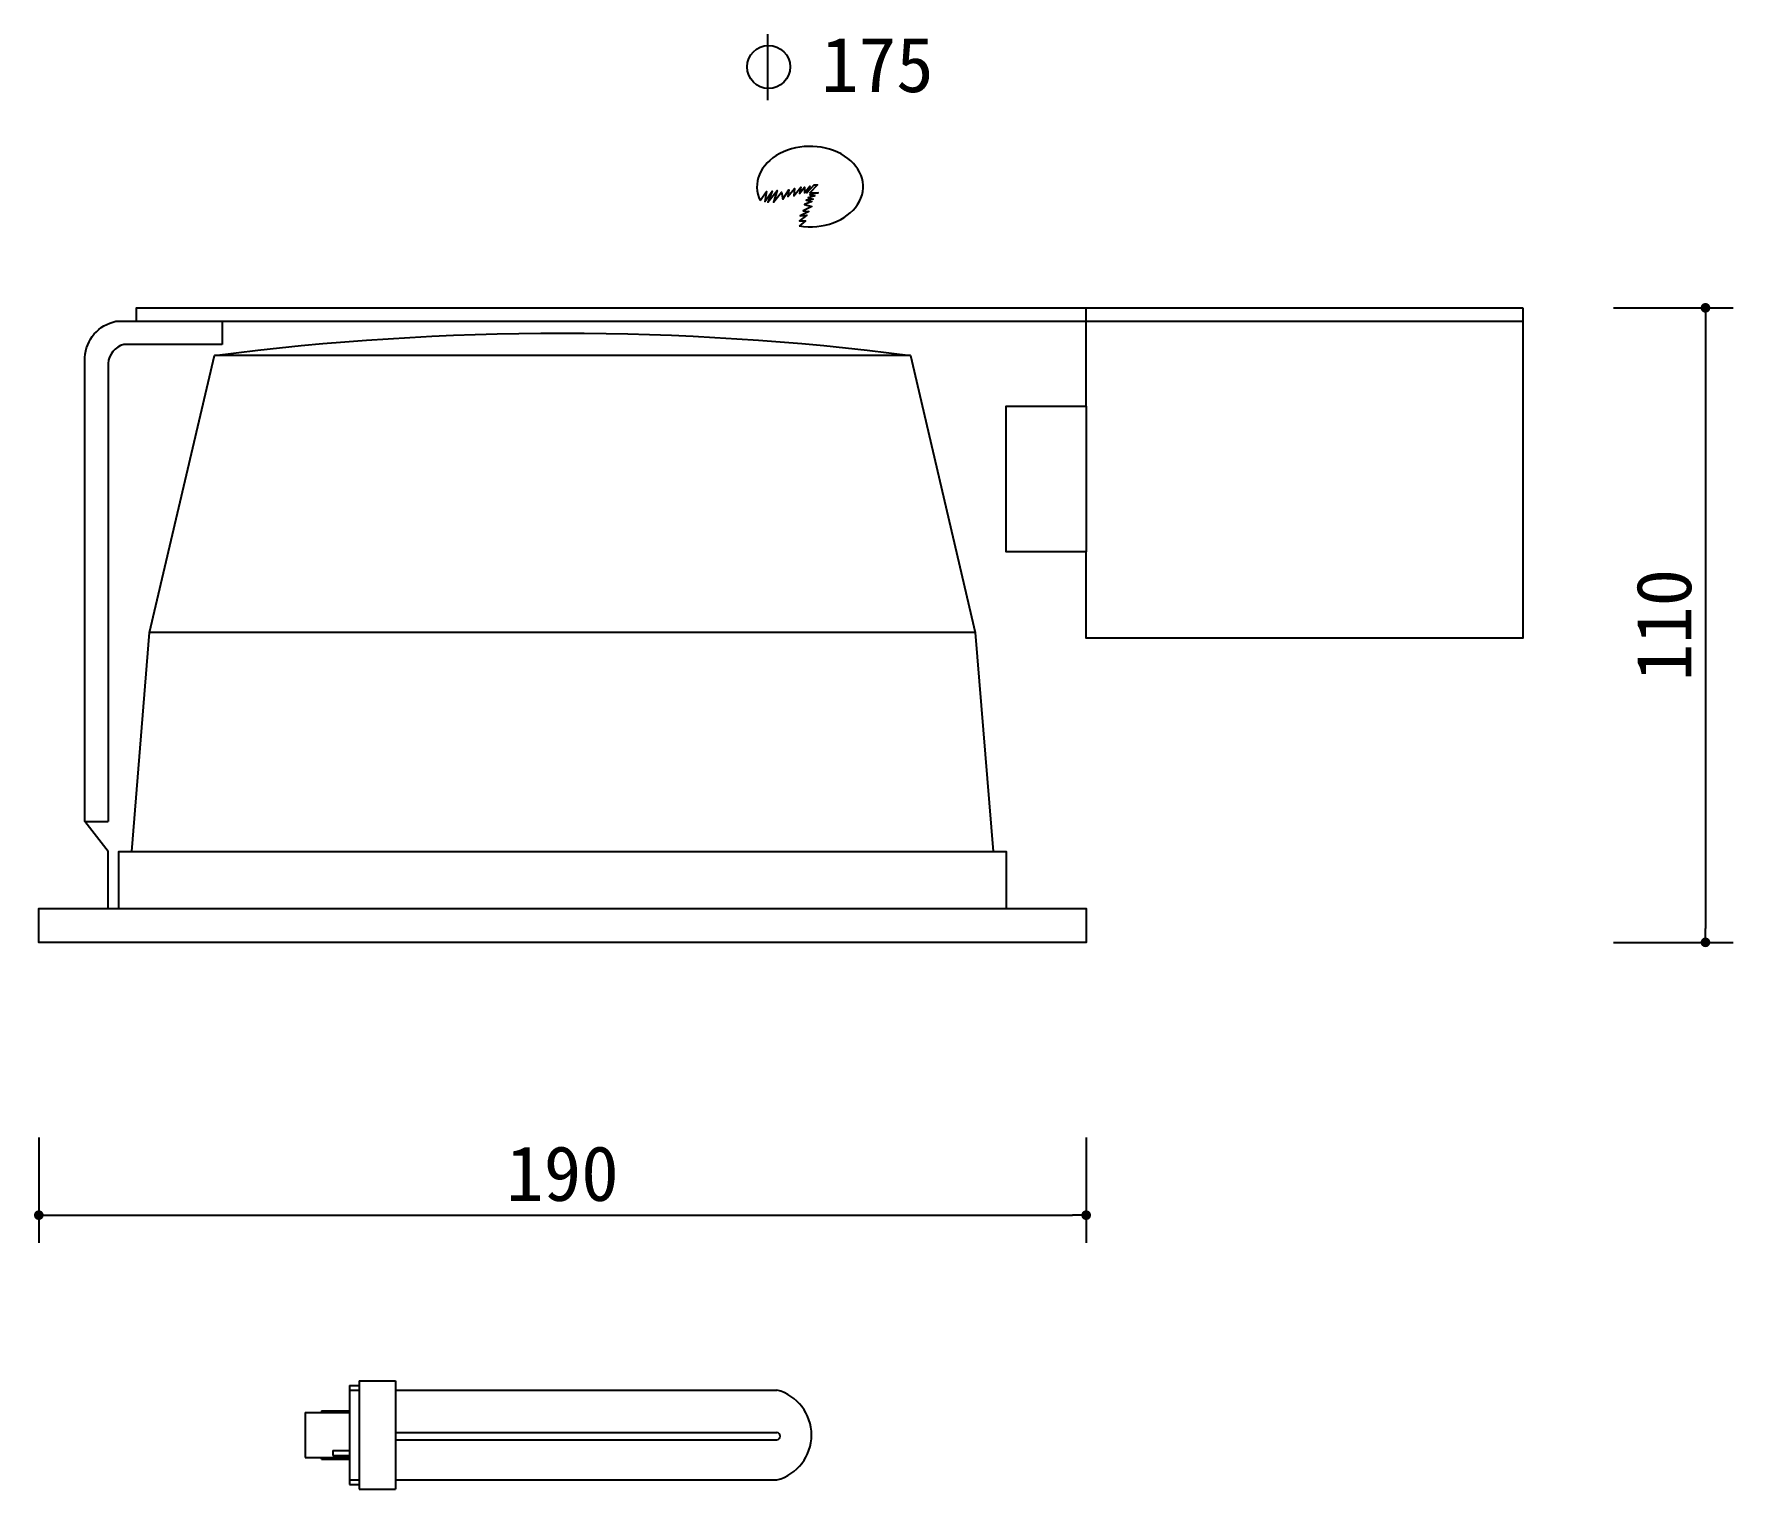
# Model space of a CAD drawing. Extents: x 34 to 342, y 302 to 566.
import ezdxf

# ---------------------------------------------------------------- set-up
doc = ezdxf.new("R2010")
doc.units = 0
doc.header["$MEASUREMENT"] = 0
doc.layers.get('0').update_dxf_attribs({"linetype": 'CONTINUOUS'})
doc.layers.get('DEFPOINTS').update_dxf_attribs({"linetype": 'CONTINUOUS'})
for name, color, linetype in [('3', 3, 'CONTINUOUS'), ('4', 4, 'CONTINUOUS'), ('DIM', 3, 'CONTINUOUS'), ('TEXT', 3, 'CONTINUOUS')]:
    doc.layers.add(name, color=color, linetype=linetype)
doc.styles.add('HZ', font='')
doc.styles.get("Standard").update_dxf_attribs({"font": 'txt.shx', "bigfont": 'bigfont.shx'})
doc.styles.get('HZ').set_extended_font_data('仿宋_GB2312')
doc.dimstyles.get("Standard").update_dxf_attribs({"dimtxt": 0.18, "dimasz": 0.18, "dimexe": 0.18, "dimexo": 0.0625, "dimgap": 0.09, "dimtad": 0, "dimtih": 1, "dimtoh": 1, "dimdec": 4, "dimzin": 0, "dimtxsty": 'STANDARD', "dimcen": 0.09, "dimazin": 3, "dimtfac": 1, "dimtdec": 4, "dimtofl": 0, "dimtmove": 0, "dimatfit": 3, "dimtolj": 1, "dimtzin": 0})

# ---------------------------------------------------------------- blocks, each defined once
blk = doc.blocks.new('_DOT')
at = {"color": 0, "linetype": 'BYBLOCK'}
blk.add_line((-0.35, 0), (-1, 0), dxfattribs=at)
at = {"color": 0, "linetype": 'BYBLOCK', "const_width": 0.35}
blk.add_lwpolyline([(-0.175, 0, 1), (0.175, 0, 1)], format="xyb", close=True, dxfattribs=at)
blk = doc.blocks.new('*D4')
at = {"linetype": 'BYBLOCK'}
for p, q in [((320.14, 516.64), (341.81, 516.64)), ((336.81, 514.14), (336.81, 404.04)), ((320.14, 401.54), (341.81, 401.54))]:
    blk.add_line(p, q, dxfattribs=at)
at = {"layer": 'DEFPOINTS', "color": 0, "linetype": 'BYBLOCK'}
for p in [(315.14, 516.64), (315.14, 401.54), (336.81, 401.54)]:
    blk.add_point(p, dxfattribs=at)
at = {"linetype": 'BYBLOCK', "xscale": 2.5, "yscale": 2.5, "zscale": 2.5}
for p, rotation in [((336.81, 516.64), 90), ((336.81, 401.54), 270)]:
    blk.add_blockref('_DOT', p, dxfattribs=dict(at, rotation=rotation))
at = {"linetype": 'BYBLOCK', "insert": (329.31, 459.09), "char_height": 10, "attachment_point": 5, "rotation": 90, "style": 'HZ'}
blk.add_mtext('\\A1;110', dxfattribs=at)
blk = doc.blocks.new('*D3')
at = {"linetype": 'BYBLOCK'}
for p, q in [((34.46, 366.16), (34.46, 347.05)), ((224.46, 366.16), (224.46, 347.05)), ((36.96, 352.05), (221.96, 352.05))]:
    blk.add_line(p, q, dxfattribs=at)
at = {"layer": 'DEFPOINTS', "color": 0, "linetype": 'BYBLOCK'}
for p in [(34.46, 371.16), (224.46, 371.16), (224.46, 352.05)]:
    blk.add_point(p, dxfattribs=at)
at = {"linetype": 'BYBLOCK', "xscale": 2.5, "yscale": 2.5, "zscale": 2.5, "rotation": 180}
blk.add_blockref('_DOT', (34.46, 352.05), dxfattribs=at)
at = {"linetype": 'BYBLOCK', "xscale": 2.5, "yscale": 2.5, "zscale": 2.5}
blk.add_blockref('_DOT', (224.46, 352.05), dxfattribs=at)
at = {"linetype": 'BYBLOCK', "insert": (129.46, 359.55), "char_height": 10, "attachment_point": 5, "style": 'HZ'}
blk.add_mtext('\\A1;190', dxfattribs=at)

msp = doc.modelspace()

# ---------------------------------------------------------------- linework, layer by layer
at = {"layer": '3'}
for p, q in [((166.68, 566.32), (166.68, 554.3)), ((52.21, 514.22), (303.65, 514.22)), ((67.75, 514.22), (67.75, 510.01)), ((192.59, 508.02), (66.33, 508.02)), ((224.46, 498.83), (224.46, 472.37)), ((204.35, 457.75), (54.57, 457.75)), ((42.82, 423.45), (47.03, 423.45)), ((51.34, 418.03), (207.58, 418.03)), ((57.25, 418.06), (57.25, 418.03)), ((201.67, 418.06), (201.67, 418.03)), ((48.98, 407.66), (209.94, 407.66)), ((90.85, 321.15), (92.6, 321.15)), ((90.85, 321.15), (90.85, 303.19)), ((92.6, 321.97), (92.6, 302.37)), ((92.6, 321.97), (99.17, 321.97)), ((99.17, 321.97), (99.17, 302.37)), ((90.85, 320.33), (92.6, 320.33)), ((99.17, 320.33), (168.37, 320.33)), ((82.81, 316.26), (90.85, 316.26)), ((82.81, 316.26), (82.81, 308.08)), ((85.73, 316.55), (90.85, 316.55)), ((85.73, 316.55), (85.73, 316.26)), ((99.17, 312.61), (168.37, 312.61)), ((99.17, 311.32), (168.37, 311.32)), ((87.81, 309.38), (90.85, 309.38)), ((87.81, 309.38), (87.81, 308.44)), ((87.81, 308.44), (90.85, 308.44)), ((82.81, 308.08), (90.85, 308.08)), ((85.73, 307.79), (85.73, 308.08)), ((85.73, 307.79), (90.85, 307.79)), ((90.85, 304.01), (92.6, 304.01)), ((90.85, 303.19), (92.6, 303.19)), ((92.6, 302.37), (99.17, 302.37)), ((99.17, 304.01), (168.37, 304.01))]:
    msp.add_line(p, q, dxfattribs=at)
msp.add_lwpolyline([(165.34, 536.09), (166.5, 537.72), (166.16, 535.93), (167.51, 537.83), (166.73, 535.81), (168.41, 537.95), (167.74, 535.81), (169.2, 537.61), (169.42, 536.38), (170.54, 538.06), (170.32, 536.82), (171.55, 538.28), (171.44, 536.94), (172.67, 538.51), (172.45, 537.38), (173.35, 538.51), (173.35, 537.5), (174.36, 538.73), (173.8, 537.5), (175.14, 538.95), (175.71, 538.95), (174.36, 537.5), (175.82, 537.5), (174.36, 537.16), (175.26, 536.94), (174.02, 536.6), (174.92, 536.38), (173.68, 536.15), (174.69, 535.93), (173.35, 535.37), (174.69, 535.03), (173.12, 534.24), (174.13, 534.13), (172.56, 533.35), (173.8, 533.46), (172.45, 532.45), (173.57, 532.45), (172.4, 531.49)], dxfattribs=at)
msp.add_lwpolyline([(67.75, 510.01), (49.87, 510.01, 0.315869), (47.03, 506.54), (47.03, 423.45)], format="xyb", dxfattribs=at)
msp.add_circle((166.85, 560.35), 3.91, dxfattribs=at)
for centre, radius, start, end in [((166.2, 312.17), 8.44, 284.8557, 75.1443), ((168.3, 311.96), 0.65, 276.3069, 83.6931)]:
    msp.add_arc(centre, radius, start, end, dxfattribs=at)
msp.add_ellipse((174.37, 538.64), major_axis=(9.63, 0), ratio=0.758153, start_param=4.506112, end_param=9.781472, dxfattribs=at)
at = {"layer": '4'}
msp.add_lwpolyline([(54.57, 457.75), (66.33, 508.02, -0.063899), (192.59, 508.02), (204.35, 457.75), (207.58, 418.03), (209.94, 418.03), (209.94, 407.66), (224.46, 407.66), (224.46, 401.54), (34.46, 401.54), (34.46, 407.66), (47.04, 407.66), (47.04, 418.03), (42.82, 423.45), (42.82, 507.66, -0.340727), (48.46, 514.22), (52.21, 514.22), (52.21, 516.64), (303.65, 516.64)], format="xyb", dxfattribs=at)
for points in [[(303.65, 516.64), (303.65, 456.7), (224.46, 456.7), (224.46, 472.37), (209.95, 472.37), (209.95, 498.83), (224.46, 498.83), (224.46, 516.64)], [(47.04, 407.66), (48.98, 407.66), (48.98, 418.03), (51.34, 418.03), (54.57, 457.75)]]:
    msp.add_lwpolyline(points, dxfattribs=at)

# ---------------------------------------------------------------- texts
at = {"layer": 'TEXT', "style": 'HZ'}
msp.add_text('175', height=10, dxfattribs=at).set_placement((176.39, 555.78))

# ---------------------------------------------------------------- dimensions: what is measured, and where the dimension line sits
at = {"layer": 'DIM'}
dim = msp.add_linear_dim(base=(336.81, 401.54), p1=(315.14, 516.64), p2=(315.14, 401.54), angle=90, text='110', dimstyle='STANDARD', override={"dimscale": 5, "dimtxt": 2, "dimasz": 0.5, "dimexe": 1, "dimexo": 1, "dimgap": 0.5, "dimtad": 1, "dimtih": 0, "dimtoh": 0, "dimdec": 0, "dimtxsty": 'HZ', "dimblk1": 'DOT', "dimblk2": 'DOT', "dimsah": 1, "dimcen": 0, "dimclrd": 256, "dimclre": 256, "dimclrt": 256, "dimtfac": 0.5, "dimtdec": 0, "dimtofl": 1}, dxfattribs=at)
dim.commit()
dim.dimension.update_dxf_attribs({"geometry": '*D4', "text_midpoint": (329.31, 459.09)})
dim = msp.add_linear_dim(base=(224.46, 352.05), p1=(34.46, 371.16), p2=(224.46, 371.16), text='190', dimstyle='STANDARD', override={"dimscale": 5, "dimtxt": 2, "dimasz": 0.5, "dimexe": 1, "dimexo": 1, "dimgap": 0.5, "dimtad": 1, "dimtih": 0, "dimtoh": 0, "dimdec": 0, "dimtxsty": 'HZ', "dimblk1": 'DOT', "dimblk2": 'DOT', "dimsah": 1, "dimcen": 0, "dimclrd": 256, "dimclre": 256, "dimclrt": 256, "dimtfac": 0.5, "dimtdec": 0, "dimtofl": 1}, dxfattribs=at)
dim.commit()
dim.dimension.update_dxf_attribs({"geometry": '*D3', "text_midpoint": (129.46, 359.55)})

doc.saveas('drawing.dxf')
